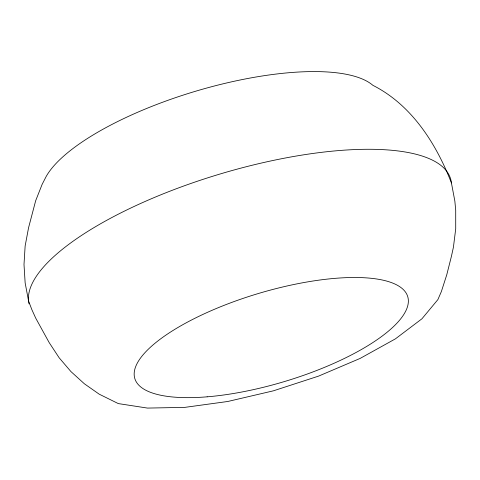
<?xml version="1.0" encoding="UTF-8"?>
<svg xmlns="http://www.w3.org/2000/svg" width="480" height="480" viewBox="0 0 480 480"><rect width="100%" height="100%" fill="white"/><g stroke="black" fill="none" stroke-linecap="round" stroke-linejoin="round"><path stroke-width="0.72" d="M451.428 182.952C436.158 143.562 411.69 104.934 372.882 85.326A175.89 56.682 -16.7 0 0 204.858 88.56A175.89 56.682 -16.7 0 0 46.122 176.58L42.12 184.392L35.664 200.748L28.554 227.778L25.14 246.006L24 264.462L25.146 282.894L28.572 301.044L31.884 309.702L35.724 318.15L49.164 342.576L59.166 357.798L70.956 371.598L84.366 383.778L99.216 394.182L118.296 403.59L147.498 408.084L184.842 407.37L227.772 401.484L273.366 390.834L318.516 376.14L360.15 358.41L395.424 338.85L421.938 318.792L437.88 299.604L441.372 291.54L446.766 274.77L451.446 256.218L453.432 247.152L455.718 228.774L455.712 210.3L454.854 201.102L451.428 182.952A219.864 70.854 -16.7 0 0 227.934 171.702A219.864 70.854 -16.7 0 0 29.052 303.858M207.162 396.822A142.476 45.912 -16.7 0 0 408.27 299.31A142.476 45.912 -16.7 0 0 198.366 316.584A142.476 45.912 -16.7 0 0 207.162 396.822"/></g></svg>
